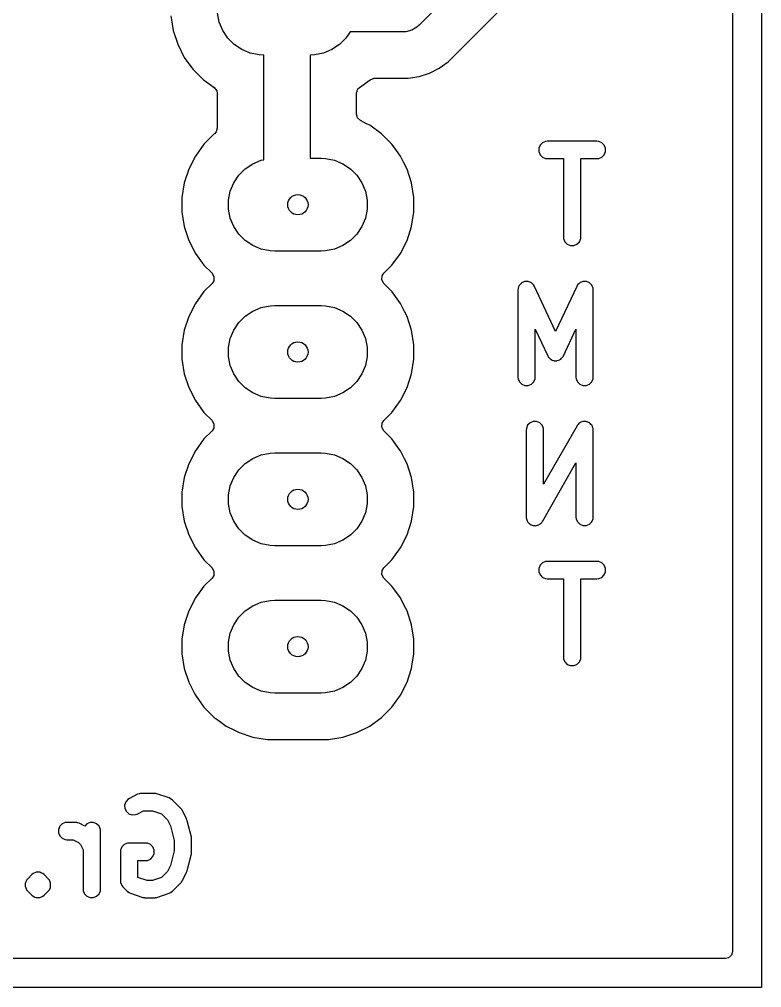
# Model space of a CAD drawing. Extents: x 117 to 150, y -119 to -80.
# Drawn here: x 137.2 to 150, y -119 to -102.3 of the extents above; entities that cross this region are included whole.
import ezdxf

# ---------------------------------------------------------------- set-up
doc = ezdxf.new("R2010")
doc.units = 0
doc.layers.add('BLACK', color=7, linetype='CONTINUOUS')

msp = doc.modelspace()

# ---------------------------------------------------------------- linework, layer by layer
at = {"layer": 'BLACK', "linetype": 'CONTINUOUS'}
for p, q in [((150, -80), (150, -119)), ((149.4995, -80.6245), (149.4995, -118.3755)), ((147.833843, -98.661843), (144.092843, -102.402843)), ((144.592074, -103.03569), (148.46669, -99.161073)), ((139.8095, -102.245962), (139.820171, -102.313334)), ((139.820171, -102.313334), (139.84891, -102.494785)), ((140.644448, -102.352228), (140.613852, -102.198414)), ((139.84891, -102.494785), (139.92676, -102.734383)), ((140.704463, -102.497117), (140.644448, -102.352228)), ((140.791592, -102.627515), (140.704463, -102.497117)), ((143.963074, -102.489552), (143.86221, -102.516578)), ((144.053505, -102.437341), (143.963074, -102.489552)), ((144.092843, -102.402843), (144.053505, -102.437341)), ((140.902485, -102.738408), (140.791592, -102.627515)), ((142.828408, -102.627515), (142.717515, -102.738408)), ((142.900247, -102.52), (142.828408, -102.627515)), ((143.81, -102.52), (142.900247, -102.52)), ((143.86221, -102.516578), (143.81, -102.52)), ((139.92676, -102.734383), (140.041132, -102.958848)), ((141.032883, -102.825537), (140.902485, -102.738408)), ((141.177772, -102.885552), (141.032883, -102.825537)), ((142.587117, -102.825537), (142.442228, -102.885552)), ((142.717515, -102.738408), (142.587117, -102.825537)), ((140.041132, -102.958848), (140.189201, -103.162649)), ((141.331586, -102.916148), (141.177772, -102.885552)), ((141.41, -102.92), (141.331586, -102.916148)), ((141.41, -104.726048), (141.41, -102.92)), ((142.288414, -102.916148), (142.21, -102.92)), ((142.21, -102.92), (142.21, -104.7)), ((142.442228, -102.885552), (142.288414, -102.916148)), ((140.189201, -103.162649), (140.189205, -103.162654)), ((140.189205, -103.162654), (140.367349, -103.340798)), ((144.270832, -103.232547), (144.439199, -103.14676)), ((144.439199, -103.14676), (144.592074, -103.03569)), ((140.367349, -103.340798), (140.558385, -103.479592)), ((143.06161, -103.479595), (143.247993, -103.344181)), ((143.247993, -103.344181), (143.3138, -103.320702)), ((143.3138, -103.320702), (143.320878, -103.3205)), ((143.320878, -103.3205), (143.904486, -103.3205)), ((143.904486, -103.3205), (144.091118, -103.29094)), ((144.091118, -103.29094), (144.270832, -103.232547)), ((140.558385, -103.479592), (140.601051, -103.534921)), ((143.021779, -103.541495), (143.030185, -103.512871)), ((143.030185, -103.512871), (143.034846, -103.507935)), ((143.034846, -103.507935), (143.036305, -103.504189)), ((143.036305, -103.504189), (143.06161, -103.479595)), ((140.601051, -103.534921), (140.6095, -103.57991)), ((140.6095, -103.57991), (140.6095, -104.178132)), ((143.0105, -103.57991), (143.012041, -103.57466)), ((143.0105, -103.938794), (143.0105, -103.57991)), ((143.010955, -103.569298), (143.021779, -103.541495)), ((143.012041, -103.57466), (143.010955, -103.569298)), ((143.027409, -104.001304), (143.0105, -103.938794)), ((143.078205, -104.049279), (143.027409, -104.001304)), ((140.6095, -104.178132), (140.589815, -104.245171)), ((143.184873, -104.10363), (143.078205, -104.049279)), ((143.238845, -104.13113), (143.184873, -104.10363)), ((143.238847, -104.131131), (143.238845, -104.13113)), ((143.238848, -104.131132), (143.238847, -104.131131)), ((143.442649, -104.279201), (143.238848, -104.131132)), ((140.557341, -104.279209), (140.379205, -104.457345)), ((140.557347, -104.279204), (140.557341, -104.279209)), ((140.558394, -104.278444), (140.557347, -104.279204)), ((140.559045, -104.277754), (140.558394, -104.278444)), ((140.561049, -104.276043), (140.559045, -104.277754)), ((140.589815, -104.245171), (140.560864, -104.275827)), ((140.560864, -104.275827), (140.561049, -104.276043)), ((143.442654, -104.279205), (143.442649, -104.279201)), ((143.620794, -104.457345), (143.442654, -104.279205)), ((140.379201, -104.45735), (140.231132, -104.661151)), ((140.379205, -104.457345), (140.379201, -104.45735)), ((143.620798, -104.45735), (143.620794, -104.457345)), ((143.700288, -104.56676), (143.620798, -104.45735)), ((146.177912, -104.472744), (146.155514, -104.526816)), ((146.219296, -104.43136), (146.177912, -104.472744)), ((146.273368, -104.408962), (146.219296, -104.43136)), ((146.302632, -104.40608), (146.273368, -104.408962)), ((147.159774, -104.40608), (146.302632, -104.40608)), ((147.189038, -104.408962), (147.159774, -104.40608)), ((147.24311, -104.43136), (147.189038, -104.408962)), ((147.284494, -104.472744), (147.24311, -104.43136)), ((147.306892, -104.526816), (147.284494, -104.472744)), ((140.231132, -104.661151), (140.11676, -104.885616)), ((143.76887, -104.661155), (143.700288, -104.56676)), ((143.823133, -104.767653), (143.76887, -104.661155)), ((146.155514, -104.526816), (146.155514, -104.585344)), ((146.155514, -104.585344), (146.177912, -104.639416)), ((146.177912, -104.639416), (146.219296, -104.6808)), ((146.219296, -104.6808), (146.273368, -104.703198)), ((147.189038, -104.703198), (147.24311, -104.6808)), ((147.24311, -104.6808), (147.284494, -104.639416)), ((147.284494, -104.639416), (147.306892, -104.585344)), ((147.306892, -104.585344), (147.306892, -104.526816)), ((141.092485, -104.881592), (141.222883, -104.794463)), ((141.222883, -104.794463), (141.367772, -104.734448)), ((141.367772, -104.734448), (141.41, -104.726048)), ((142.21, -104.7), (142.4, -104.7)), ((142.4, -104.7), (142.478414, -104.703852)), ((142.478414, -104.703852), (142.632228, -104.734448)), ((142.632228, -104.734448), (142.777117, -104.794463)), ((142.777117, -104.794463), (142.907515, -104.881592)), ((143.883239, -104.885616), (143.823133, -104.767653)), ((146.273368, -104.703198), (146.302632, -104.70608)), ((146.302632, -104.70608), (146.581203, -104.70608)), ((146.581203, -104.70608), (146.581203, -106.05608)), ((146.881203, -106.05608), (146.881203, -104.70608)), ((146.881203, -104.70608), (147.159774, -104.70608)), ((147.159774, -104.70608), (147.189038, -104.703198)), ((140.11676, -104.885616), (140.03891, -105.125214)), ((140.894463, -105.122883), (140.981592, -104.992485)), ((140.981592, -104.992485), (141.092485, -104.881592)), ((142.907515, -104.881592), (143.018408, -104.992485)), ((143.018408, -104.992485), (143.105537, -105.122883)), ((143.883239, -104.885618), (143.883239, -104.885616)), ((143.883241, -104.885621), (143.883239, -104.885618)), ((143.96109, -105.125215), (143.883241, -104.885621)), ((140.03891, -105.125214), (139.9995, -105.374038)), ((140.834448, -105.267772), (140.894463, -105.122883)), ((143.105537, -105.122883), (143.165552, -105.267772)), ((144.0005, -105.374038), (143.96109, -105.125215)), ((140.803852, -105.421586), (140.834448, -105.267772)), ((143.165552, -105.267772), (143.196148, -105.421586)), ((139.9995, -105.374038), (139.9995, -105.625961)), ((140.803852, -105.578414), (140.803852, -105.421586)), ((143.196148, -105.421586), (143.196148, -105.578414)), ((144.0005, -105.625962), (144.0005, -105.374038)), ((139.9995, -105.625961), (140.03891, -105.874785)), ((140.834448, -105.732228), (140.803852, -105.578414)), ((143.196148, -105.578414), (143.165552, -105.732228)), ((143.96109, -105.874785), (144.0005, -105.625962)), ((140.894463, -105.877117), (140.834448, -105.732228)), ((143.165552, -105.732228), (143.105537, -105.877117)), ((140.03891, -105.874785), (140.11676, -106.114383)), ((140.981592, -106.007515), (140.894463, -105.877117)), ((141.092485, -106.118408), (140.981592, -106.007515)), ((143.018408, -106.007515), (142.907515, -106.118408)), ((143.105537, -105.877117), (143.018408, -106.007515)), ((143.883241, -106.114379), (143.96109, -105.874785)), ((140.11676, -106.114383), (140.231132, -106.338848)), ((141.222883, -106.205537), (141.092485, -106.118408)), ((142.907515, -106.118408), (142.777117, -106.205537)), ((143.76887, -106.338845), (143.883241, -106.114379)), ((146.581203, -106.05608), (146.584085, -106.085344)), ((146.584085, -106.085344), (146.606483, -106.139416)), ((146.606483, -106.139416), (146.647867, -106.1808)), ((146.647867, -106.1808), (146.701939, -106.203198)), ((146.760467, -106.203198), (146.814539, -106.1808)), ((146.814539, -106.1808), (146.855923, -106.139416)), ((146.855923, -106.139416), (146.878321, -106.085344)), ((146.878321, -106.085344), (146.881203, -106.05608)), ((140.231132, -106.338848), (140.379201, -106.542649)), ((141.367772, -106.265552), (141.222883, -106.205537)), ((141.521586, -106.296148), (141.367772, -106.265552)), ((141.6, -106.3), (141.521586, -106.296148)), ((142.4, -106.3), (141.6, -106.3)), ((142.478414, -106.296148), (142.4, -106.3)), ((142.632228, -106.265552), (142.478414, -106.296148)), ((142.777117, -106.205537), (142.632228, -106.265552)), ((143.620793, -106.542656), (143.76887, -106.338845)), ((146.701939, -106.203198), (146.760467, -106.203198)), ((140.379201, -106.542649), (140.379205, -106.542654)), ((140.379205, -106.542654), (140.51887, -106.682319)), ((140.51887, -106.682319), (140.552355, -106.743642)), ((143.452629, -106.726666), (143.48113, -106.682319)), ((143.48113, -106.682319), (143.526999, -106.63645)), ((143.526999, -106.63645), (143.620793, -106.542656)), ((140.547371, -106.813334), (140.51887, -106.857681)), ((140.552355, -106.743642), (140.547371, -106.813334)), ((143.447645, -106.796358), (143.452629, -106.726666)), ((143.48113, -106.857681), (143.447645, -106.796358)), ((145.856756, -106.850055), (145.839166, -106.869262)), ((145.859789, -106.848639), (145.856756, -106.850055)), ((145.862153, -106.846276), (145.859789, -106.848639)), ((145.886198, -106.836315), (145.862153, -106.846276)), ((145.909794, -106.825305), (145.886198, -106.836315)), ((145.913134, -106.825158), (145.909794, -106.825305)), ((145.916225, -106.823878), (145.913134, -106.825158)), ((145.94226, -106.823878), (145.916225, -106.823878)), ((145.968264, -106.822735), (145.94226, -106.823878)), ((145.971407, -106.823878), (145.968264, -106.822735)), ((145.974753, -106.823878), (145.971407, -106.823878)), ((145.998801, -106.833839), (145.974753, -106.823878)), ((146.023267, -106.842736), (145.998801, -106.833839)), ((146.025734, -106.844995), (146.023267, -106.842736)), ((146.028825, -106.846276), (146.025734, -106.844995)), ((146.047222, -106.864673), (146.028825, -106.846276)), ((146.862153, -106.846276), (146.843744, -106.864684)), ((146.865244, -106.844995), (146.862153, -106.846276)), ((146.867712, -106.842736), (146.865244, -106.844995)), ((146.892172, -106.833841), (146.867712, -106.842736)), ((146.916225, -106.823878), (146.892172, -106.833841)), ((146.919571, -106.823878), (146.916225, -106.823878)), ((146.922714, -106.822735), (146.919571, -106.823878)), ((146.948729, -106.823878), (146.922714, -106.822735)), ((146.974753, -106.823878), (146.948729, -106.823878)), ((146.97784, -106.825157), (146.974753, -106.823878)), ((146.981185, -106.825304), (146.97784, -106.825157)), ((147.004794, -106.836322), (146.981185, -106.825304)), ((147.028825, -106.846276), (147.004794, -106.836322)), ((147.031188, -106.848639), (147.028825, -106.846276)), ((147.034222, -106.850055), (147.031188, -106.848639)), ((147.051811, -106.869262), (147.034222, -106.850055)), ((140.379201, -106.99735), (140.231132, -107.201151)), ((140.379205, -106.997345), (140.379201, -106.99735)), ((140.51887, -106.857681), (140.379205, -106.997345)), ((143.620794, -106.997345), (143.48113, -106.857681)), ((143.620798, -106.99735), (143.620794, -106.997345)), ((143.626296, -107.004918), (143.620798, -106.99735)), ((143.76887, -107.201155), (143.626296, -107.004918)), ((145.797383, -106.951759), (145.795489, -106.970996)), ((145.795489, -106.970996), (145.795489, -108.470996)), ((145.797919, -106.94632), (145.797228, -106.948221)), ((145.797228, -106.948221), (145.797383, -106.951759)), ((145.798371, -106.941732), (145.797919, -106.94632)), ((145.808332, -106.917683), (145.798371, -106.941732)), ((145.817229, -106.893218), (145.808332, -106.917683)), ((145.819488, -106.89075), (145.817229, -106.893218)), ((145.820769, -106.88766), (145.819488, -106.89075)), ((145.839166, -106.869262), (145.820769, -106.88766)), ((146.06643, -106.882263), (146.047222, -106.864673)), ((146.06878, -106.886231), (146.06643, -106.882263)), ((146.070209, -106.88766), (146.06878, -106.886231)), ((146.071562, -106.890928), (146.070209, -106.88766)), ((146.081416, -106.907563), (146.071562, -106.890928)), ((146.445489, -107.687719), (146.081416, -106.907563)), ((146.809562, -106.907563), (146.445489, -107.687719)), ((146.819413, -106.890932), (146.809562, -106.907563)), ((146.820769, -106.88766), (146.819413, -106.890932)), ((146.822199, -106.886229), (146.820769, -106.88766)), ((146.824549, -106.882263), (146.822199, -106.886229)), ((146.843744, -106.864684), (146.824549, -106.882263)), ((147.070209, -106.88766), (147.051811, -106.869262)), ((147.071489, -106.89075), (147.070209, -106.88766)), ((147.073749, -106.893218), (147.071489, -106.89075)), ((147.082646, -106.917686), (147.073749, -106.893218)), ((147.092607, -106.941732), (147.082646, -106.917686)), ((147.093058, -106.946319), (147.092607, -106.941732)), ((147.09375, -106.94822), (147.093058, -106.946319)), ((147.093594, -106.951758), (147.09375, -106.94822)), ((147.095489, -106.970996), (147.093594, -106.951758)), ((147.095489, -108.470996), (147.095489, -106.970996)), ((140.231132, -107.201151), (140.11676, -107.425616)), ((141.092485, -107.421592), (141.222883, -107.334463)), ((141.222883, -107.334463), (141.367772, -107.274448)), ((141.367772, -107.274448), (141.521586, -107.243852)), ((141.521586, -107.243852), (141.6, -107.24)), ((141.6, -107.24), (142.4, -107.24)), ((142.4, -107.24), (142.478414, -107.243852)), ((142.478414, -107.243852), (142.632228, -107.274448)), ((142.632228, -107.274448), (142.777117, -107.334463)), ((142.777117, -107.334463), (142.907515, -107.421592)), ((143.839069, -107.338928), (143.76887, -107.201155)), ((143.883239, -107.425616), (143.839069, -107.338928)), ((140.11676, -107.425616), (140.03891, -107.665214)), ((140.981592, -107.532485), (141.092485, -107.421592)), ((142.907515, -107.421592), (143.018408, -107.532485)), ((143.883239, -107.425618), (143.883239, -107.425616)), ((143.883241, -107.425621), (143.883239, -107.425618)), ((143.96109, -107.665215), (143.883241, -107.425621)), ((140.03891, -107.665214), (139.9995, -107.914038)), ((140.834448, -107.807772), (140.894463, -107.662883)), ((140.894463, -107.662883), (140.981592, -107.532485)), ((143.018408, -107.532485), (143.105537, -107.662883)), ((143.105537, -107.662883), (143.165552, -107.807772)), ((144.0005, -107.914038), (143.96109, -107.665215)), ((146.095489, -108.470996), (146.095489, -107.647129)), ((146.095489, -107.647129), (146.309562, -108.105858)), ((146.581416, -108.105858), (146.795489, -107.64713)), ((146.795489, -107.64713), (146.795489, -108.470996)), ((140.803852, -107.961586), (140.834448, -107.807772)), ((143.165552, -107.807772), (143.196148, -107.961586)), ((139.9995, -107.914038), (139.9995, -108.165961)), ((140.803852, -108.118414), (140.803852, -107.961586)), ((143.196148, -107.961586), (143.196148, -108.118414)), ((144.0005, -108.165962), (144.0005, -107.914038)), ((139.9995, -108.165961), (140.03891, -108.414785)), ((140.834448, -108.272228), (140.803852, -108.118414)), ((143.196148, -108.118414), (143.165552, -108.272228)), ((143.96109, -108.414785), (144.0005, -108.165962)), ((146.309562, -108.105858), (146.315908, -108.116571)), ((146.315908, -108.116571), (146.317229, -108.120203)), ((146.317229, -108.120203), (146.31958, -108.122771)), ((146.31958, -108.122771), (146.324549, -108.131158)), ((146.324549, -108.131158), (146.341354, -108.146548)), ((146.341354, -108.146548), (146.356756, -108.163366)), ((146.356756, -108.163366), (146.362799, -108.166186)), ((146.362799, -108.166186), (146.367712, -108.170685)), ((146.367712, -108.170685), (146.389132, -108.178474)), ((146.389132, -108.178474), (146.409794, -108.188116)), ((146.409794, -108.188116), (146.416451, -108.188408)), ((146.416451, -108.188408), (146.422714, -108.190686)), ((146.468264, -108.190686), (146.474523, -108.188409)), ((146.474523, -108.188409), (146.481185, -108.188117)), ((146.481185, -108.188117), (146.501852, -108.178472)), ((146.501852, -108.178472), (146.523267, -108.170685)), ((146.523267, -108.170685), (146.52818, -108.166185)), ((146.52818, -108.166185), (146.534222, -108.163366)), ((146.534222, -108.163366), (146.549617, -108.146553)), ((146.549617, -108.146553), (146.56643, -108.131158)), ((146.56643, -108.131158), (146.571398, -108.122769)), ((146.571398, -108.122769), (146.573749, -108.120203)), ((146.573749, -108.120203), (146.575068, -108.116573)), ((146.575068, -108.116573), (146.581416, -108.105858)), ((140.894463, -108.417117), (140.834448, -108.272228)), ((143.165552, -108.272228), (143.105537, -108.417117)), ((146.422714, -108.190686), (146.445493, -108.189685)), ((146.445493, -108.189685), (146.468264, -108.190686)), ((140.03891, -108.414785), (140.11676, -108.654383)), ((140.981592, -108.547515), (140.894463, -108.417117)), ((143.105537, -108.417117), (143.018408, -108.547515)), ((143.883241, -108.654379), (143.96109, -108.414785)), ((145.795489, -108.470996), (145.798371, -108.50026)), ((145.798371, -108.50026), (145.820769, -108.554332)), ((146.070209, -108.554332), (146.092607, -108.50026)), ((146.092607, -108.50026), (146.095489, -108.470996)), ((146.795489, -108.470996), (146.798371, -108.50026)), ((146.798371, -108.50026), (146.820769, -108.554332)), ((147.070209, -108.554332), (147.092607, -108.50026)), ((147.092607, -108.50026), (147.095489, -108.470996)), ((140.11676, -108.654383), (140.231132, -108.878848)), ((141.092485, -108.658408), (140.981592, -108.547515)), ((141.222883, -108.745537), (141.092485, -108.658408)), ((142.907515, -108.658408), (142.777117, -108.745537)), ((143.018408, -108.547515), (142.907515, -108.658408)), ((143.76887, -108.878845), (143.883241, -108.654379)), ((145.820769, -108.554332), (145.862153, -108.595716)), ((145.862153, -108.595716), (145.916225, -108.618114)), ((145.916225, -108.618114), (145.974753, -108.618114)), ((145.974753, -108.618114), (146.028825, -108.595716)), ((146.028825, -108.595716), (146.070209, -108.554332)), ((146.820769, -108.554332), (146.862153, -108.595716)), ((146.862153, -108.595716), (146.916225, -108.618114)), ((146.916225, -108.618114), (146.974753, -108.618114)), ((146.974753, -108.618114), (147.028825, -108.595716)), ((147.028825, -108.595716), (147.070209, -108.554332)), ((141.367772, -108.805552), (141.222883, -108.745537)), ((141.521586, -108.836148), (141.367772, -108.805552)), ((141.6, -108.84), (141.521586, -108.836148)), ((142.4, -108.84), (141.6, -108.84)), ((142.478414, -108.836148), (142.4, -108.84)), ((142.632228, -108.805552), (142.478414, -108.836148)), ((142.777117, -108.745537), (142.632228, -108.805552)), ((140.231132, -108.878848), (140.379201, -109.082649)), ((143.620793, -109.082656), (143.76887, -108.878845)), ((140.379201, -109.082649), (140.379205, -109.082654)), ((140.379205, -109.082654), (140.51887, -109.222319)), ((143.48113, -109.222319), (143.53563, -109.167819)), ((143.53563, -109.167819), (143.620793, -109.082656)), ((140.51887, -109.222319), (140.552355, -109.283642)), ((140.547371, -109.353334), (140.51887, -109.397681)), ((140.552355, -109.283642), (140.547371, -109.353334)), ((143.447645, -109.336358), (143.452629, -109.266666)), ((143.48113, -109.397681), (143.447645, -109.336358)), ((143.452629, -109.266666), (143.48113, -109.222319)), ((145.941228, -109.356648), (145.938346, -109.385912)), ((145.963626, -109.302576), (145.941228, -109.356648)), ((146.00501, -109.261192), (145.963626, -109.302576)), ((146.059082, -109.238794), (146.00501, -109.261192)), ((146.11761, -109.238794), (146.059082, -109.238794)), ((146.171682, -109.261192), (146.11761, -109.238794)), ((146.213066, -109.302576), (146.171682, -109.261192)), ((146.235464, -109.356648), (146.213066, -109.302576)), ((146.238346, -109.385912), (146.235464, -109.356648)), ((146.815253, -109.311491), (146.238346, -110.321078)), ((146.81963, -109.305323), (146.815253, -109.311491)), ((146.820769, -109.302576), (146.81963, -109.305323)), ((146.823568, -109.299776), (146.820769, -109.302576)), ((146.832274, -109.287513), (146.823568, -109.299776)), ((146.848047, -109.275297), (146.832274, -109.287513)), ((146.862153, -109.261192), (146.848047, -109.275297)), ((146.870986, -109.257533), (146.862153, -109.261192)), ((146.878548, -109.251677), (146.870986, -109.257533)), ((146.897796, -109.246427), (146.878548, -109.251677)), ((146.916225, -109.238794), (146.897796, -109.246427)), ((146.925787, -109.238794), (146.916225, -109.238794)), ((146.935012, -109.236278), (146.925787, -109.238794)), ((146.954803, -109.238794), (146.935012, -109.236278)), ((146.974753, -109.238794), (146.954803, -109.238794)), ((146.983586, -109.242453), (146.974753, -109.238794)), ((146.993072, -109.243659), (146.983586, -109.242453)), ((147.010394, -109.253557), (146.993072, -109.243659)), ((147.028825, -109.261192), (147.010394, -109.253557)), ((147.035585, -109.267952), (147.028825, -109.261192)), ((147.043888, -109.272697), (147.035585, -109.267952)), ((147.056101, -109.288468), (147.043888, -109.272697)), ((147.070209, -109.302576), (147.056101, -109.288468)), ((147.073868, -109.311411), (147.070209, -109.302576)), ((147.079723, -109.318971), (147.073868, -109.311411)), ((147.084971, -109.338215), (147.079723, -109.318971)), ((147.092607, -109.356648), (147.084971, -109.338215)), ((147.09408, -109.371612), (147.092607, -109.356648)), ((140.51887, -109.397681), (140.379205, -109.537345)), ((143.620794, -109.537345), (143.48113, -109.397681)), ((145.938346, -109.385912), (145.938346, -110.885912)), ((146.238346, -110.321078), (146.238346, -109.385912)), ((147.095123, -109.375434), (147.09408, -109.371612)), ((147.094747, -109.378385), (147.095123, -109.375434)), ((147.095489, -109.385912), (147.094747, -109.378385)), ((147.095489, -110.885912), (147.095489, -109.385912)), ((140.379201, -109.53735), (140.231132, -109.741151)), ((140.379205, -109.537345), (140.379201, -109.53735)), ((143.620798, -109.53735), (143.620794, -109.537345)), ((143.749952, -109.715117), (143.620798, -109.53735)), ((140.231132, -109.741151), (140.11676, -109.965616)), ((141.222883, -109.874463), (141.367772, -109.814448)), ((141.367772, -109.814448), (141.521586, -109.783852)), ((141.521586, -109.783852), (141.6, -109.78)), ((141.6, -109.78), (142.4, -109.78)), ((142.4, -109.78), (142.478414, -109.783852)), ((142.478414, -109.783852), (142.632228, -109.814448)), ((142.632228, -109.814448), (142.777117, -109.874463)), ((143.76887, -109.741155), (143.749952, -109.715117)), ((143.841747, -109.884184), (143.76887, -109.741155)), ((140.11676, -109.965616), (140.03891, -110.205214)), ((140.981592, -110.072485), (141.092485, -109.961592)), ((141.092485, -109.961592), (141.222883, -109.874463)), ((142.777117, -109.874463), (142.907515, -109.961592)), ((142.907515, -109.961592), (143.018408, -110.072485)), ((143.883239, -109.965616), (143.841747, -109.884184)), ((143.883239, -109.965618), (143.883239, -109.965616)), ((143.883241, -109.965621), (143.883239, -109.965618)), ((143.96109, -110.205215), (143.883241, -109.965621)), ((146.218582, -110.960333), (146.795489, -109.950747)), ((146.795489, -109.950747), (146.795489, -110.885912)), ((140.894463, -110.202883), (140.981592, -110.072485)), ((143.018408, -110.072485), (143.105537, -110.202883)), ((140.03891, -110.205214), (139.9995, -110.454038)), ((140.803852, -110.501586), (140.834448, -110.347772)), ((140.834448, -110.347772), (140.894463, -110.202883)), ((143.105537, -110.202883), (143.165552, -110.347772)), ((143.165552, -110.347772), (143.196148, -110.501586)), ((144.0005, -110.454038), (143.96109, -110.205215)), ((139.9995, -110.454038), (139.9995, -110.705961)), ((140.803852, -110.658414), (140.803852, -110.501586)), ((143.196148, -110.501586), (143.196148, -110.658414)), ((144.0005, -110.705962), (144.0005, -110.454038)), ((140.834448, -110.812228), (140.803852, -110.658414)), ((143.196148, -110.658414), (143.165552, -110.812228)), ((139.9995, -110.705961), (140.03891, -110.954785)), ((140.894463, -110.957117), (140.834448, -110.812228)), ((143.165552, -110.812228), (143.105537, -110.957117)), ((143.96109, -110.954785), (144.0005, -110.705962)), ((140.03891, -110.954785), (140.11676, -111.194383)), ((140.981592, -111.087515), (140.894463, -110.957117)), ((143.105537, -110.957117), (143.018408, -111.087515)), ((143.883241, -111.194379), (143.96109, -110.954785)), ((145.938346, -110.885912), (145.939087, -110.893437)), ((145.939087, -110.893437), (145.938712, -110.896389)), ((145.938712, -110.896389), (145.939754, -110.900209)), ((145.939754, -110.900209), (145.941228, -110.915176)), ((145.941228, -110.915176), (145.948863, -110.933608)), ((145.948863, -110.933608), (145.954112, -110.952853)), ((145.954112, -110.952853), (145.959966, -110.960412)), ((145.959966, -110.960412), (145.963626, -110.969248)), ((145.963626, -110.969248), (145.977733, -110.983355)), ((145.977733, -110.983355), (145.989947, -110.999127)), ((145.989947, -110.999127), (145.998249, -111.003871)), ((145.998249, -111.003871), (146.00501, -111.010632)), ((146.00501, -111.010632), (146.02344, -111.018266)), ((146.02344, -111.018266), (146.040763, -111.028165)), ((146.11761, -111.03303), (146.136042, -111.025394)), ((146.136042, -111.025394), (146.155287, -111.020146)), ((146.155287, -111.020146), (146.162846, -111.014291)), ((146.162846, -111.014291), (146.171682, -111.010632)), ((146.171682, -111.010632), (146.185789, -110.996524)), ((146.185789, -110.996524), (146.201561, -110.984311)), ((146.201561, -110.984311), (146.210266, -110.972047)), ((146.210266, -110.972047), (146.213066, -110.969248)), ((146.213066, -110.969248), (146.214204, -110.9665)), ((146.214204, -110.9665), (146.218582, -110.960333)), ((146.795489, -110.885912), (146.798371, -110.915176)), ((146.798371, -110.915176), (146.820769, -110.969248)), ((146.820769, -110.969248), (146.862153, -111.010632)), ((146.862153, -111.010632), (146.916225, -111.03303)), ((146.974753, -111.03303), (147.028825, -111.010632)), ((147.028825, -111.010632), (147.070209, -110.969248)), ((147.070209, -110.969248), (147.092607, -110.915176)), ((147.092607, -110.915176), (147.095489, -110.885912)), ((141.092485, -111.198408), (140.981592, -111.087515)), ((143.018408, -111.087515), (142.907515, -111.198408)), ((146.040763, -111.028165), (146.050248, -111.02937)), ((146.050248, -111.02937), (146.059082, -111.03303)), ((146.059082, -111.03303), (146.079032, -111.03303)), ((146.079032, -111.03303), (146.098823, -111.035546)), ((146.098823, -111.035546), (146.108048, -111.03303)), ((146.108048, -111.03303), (146.11761, -111.03303)), ((146.916225, -111.03303), (146.974753, -111.03303)), ((140.11676, -111.194383), (140.231132, -111.418848)), ((141.222883, -111.285537), (141.092485, -111.198408)), ((141.367772, -111.345552), (141.222883, -111.285537)), ((141.521586, -111.376148), (141.367772, -111.345552)), ((142.632228, -111.345552), (142.478414, -111.376148)), ((142.777117, -111.285537), (142.632228, -111.345552)), ((142.907515, -111.198408), (142.777117, -111.285537)), ((143.76887, -111.418845), (143.883241, -111.194379)), ((140.231132, -111.418848), (140.379201, -111.622649)), ((141.6, -111.38), (141.521586, -111.376148)), ((142.4, -111.38), (141.6, -111.38)), ((142.478414, -111.376148), (142.4, -111.38)), ((143.620793, -111.622656), (143.76887, -111.418845)), ((140.379201, -111.622649), (140.379205, -111.622654)), ((140.379205, -111.622654), (140.51887, -111.762319)), ((143.48113, -111.762319), (143.550904, -111.692545)), ((143.550904, -111.692545), (143.620793, -111.622656)), ((146.219296, -111.676108), (146.177912, -111.717492)), ((146.273368, -111.65371), (146.219296, -111.676108)), ((146.302632, -111.650828), (146.273368, -111.65371)), ((147.159774, -111.650828), (146.302632, -111.650828)), ((147.189038, -111.65371), (147.159774, -111.650828)), ((147.24311, -111.676108), (147.189038, -111.65371)), ((147.284494, -111.717492), (147.24311, -111.676108)), ((140.51887, -111.762319), (140.552355, -111.823642)), ((140.552355, -111.823642), (140.547371, -111.893334)), ((143.447645, -111.876358), (143.452629, -111.806666)), ((143.452629, -111.806666), (143.48113, -111.762319)), ((146.177912, -111.717492), (146.155514, -111.771564)), ((146.155514, -111.771564), (146.155514, -111.830092)), ((146.155514, -111.830092), (146.177912, -111.884164)), ((147.306892, -111.771564), (147.284494, -111.717492)), ((147.284494, -111.884164), (147.306892, -111.830092)), ((147.306892, -111.830092), (147.306892, -111.771564)), ((140.51887, -111.937681), (140.379205, -112.077345)), ((140.547371, -111.893334), (140.51887, -111.937681)), ((143.48113, -111.937681), (143.447645, -111.876358)), ((143.620794, -112.077345), (143.48113, -111.937681)), ((146.177912, -111.884164), (146.219296, -111.925548)), ((146.219296, -111.925548), (146.273368, -111.947946)), ((146.273368, -111.947946), (146.302632, -111.950828)), ((146.302632, -111.950828), (146.581203, -111.950828)), ((146.581203, -111.950828), (146.581203, -113.300828)), ((146.881203, -113.300828), (146.881203, -111.950828)), ((146.881203, -111.950828), (147.159774, -111.950828)), ((147.159774, -111.950828), (147.189038, -111.947946)), ((147.189038, -111.947946), (147.24311, -111.925548)), ((147.24311, -111.925548), (147.284494, -111.884164)), ((140.379201, -112.07735), (140.231132, -112.281151)), ((140.379205, -112.077345), (140.379201, -112.07735)), ((143.620798, -112.07735), (143.620794, -112.077345)), ((143.655647, -112.125316), (143.620798, -112.07735)), ((143.76887, -112.281155), (143.655647, -112.125316)), ((140.231132, -112.281151), (140.11676, -112.505616)), ((141.222883, -112.414463), (141.367772, -112.354448)), ((141.367772, -112.354448), (141.521586, -112.323852)), ((141.521586, -112.323852), (141.6, -112.32)), ((141.6, -112.32), (142.4, -112.32)), ((142.4, -112.32), (142.478414, -112.323852)), ((142.478414, -112.323852), (142.632228, -112.354448)), ((142.632228, -112.354448), (142.777117, -112.414463)), ((143.841747, -112.424184), (143.76887, -112.281155)), ((140.11676, -112.505616), (140.03891, -112.745214)), ((140.981592, -112.612485), (141.092485, -112.501592)), ((141.092485, -112.501592), (141.222883, -112.414463)), ((142.777117, -112.414463), (142.907515, -112.501592)), ((142.907515, -112.501592), (143.018408, -112.612485)), ((143.883239, -112.505616), (143.841747, -112.424184)), ((143.883239, -112.505618), (143.883239, -112.505616)), ((143.883241, -112.505621), (143.883239, -112.505618)), ((143.96109, -112.745215), (143.883241, -112.505621)), ((140.894463, -112.742883), (140.981592, -112.612485)), ((143.018408, -112.612485), (143.105537, -112.742883)), ((140.03891, -112.745214), (139.9995, -112.994038)), ((140.834448, -112.887772), (140.894463, -112.742883)), ((143.105537, -112.742883), (143.165552, -112.887772)), ((144.0005, -112.994038), (143.96109, -112.745215)), ((139.9995, -112.994038), (139.9995, -113.245961)), ((140.803852, -113.041586), (140.834448, -112.887772)), ((143.165552, -112.887772), (143.196148, -113.041586)), ((144.0005, -113.245962), (144.0005, -112.994038)), ((140.803852, -113.198414), (140.803852, -113.041586)), ((143.196148, -113.041586), (143.196148, -113.198414)), ((139.9995, -113.245961), (140.03891, -113.494785)), ((140.834448, -113.352228), (140.803852, -113.198414)), ((140.894463, -113.497117), (140.834448, -113.352228)), ((143.165552, -113.352228), (143.105537, -113.497117)), ((143.196148, -113.198414), (143.165552, -113.352228)), ((143.96726, -113.455828), (144.0005, -113.245962)), ((146.581203, -113.300828), (146.584085, -113.330092)), ((146.584085, -113.330092), (146.606483, -113.384164)), ((146.855923, -113.384164), (146.878321, -113.330092)), ((146.878321, -113.330092), (146.881203, -113.300828)), ((140.03891, -113.494785), (140.11676, -113.734383)), ((140.981592, -113.627515), (140.894463, -113.497117)), ((143.105537, -113.497117), (143.018408, -113.627515)), ((143.883241, -113.734379), (143.96109, -113.494785)), ((143.96109, -113.494785), (143.96726, -113.455828)), ((146.606483, -113.384164), (146.647867, -113.425548)), ((146.647867, -113.425548), (146.701939, -113.447946)), ((146.701939, -113.447946), (146.760467, -113.447946)), ((146.760467, -113.447946), (146.814539, -113.425548)), ((146.814539, -113.425548), (146.855923, -113.384164)), ((141.092485, -113.738408), (140.981592, -113.627515)), ((143.018408, -113.627515), (142.907515, -113.738408)), ((140.11676, -113.734383), (140.179659, -113.857827)), ((140.179659, -113.857827), (140.209998, -113.917372)), ((141.222883, -113.825537), (141.092485, -113.738408)), ((141.367772, -113.885552), (141.222883, -113.825537)), ((142.777117, -113.825537), (142.632228, -113.885552)), ((142.907515, -113.738408), (142.777117, -113.825537)), ((143.76887, -113.958845), (143.883241, -113.734379)), ((140.209998, -113.917372), (140.231132, -113.958848)), ((140.231132, -113.958848), (140.379201, -114.162649)), ((141.521586, -113.916148), (141.367772, -113.885552)), ((141.6, -113.92), (141.521586, -113.916148)), ((142.4, -113.92), (141.6, -113.92)), ((142.478414, -113.916148), (142.4, -113.92)), ((142.632228, -113.885552), (142.478414, -113.916148)), ((143.620793, -114.162656), (143.76887, -113.958845)), ((140.379201, -114.162649), (140.379205, -114.162654)), ((140.379205, -114.162654), (140.557345, -114.340794)), ((143.442656, -114.340793), (143.620793, -114.162656)), ((140.557345, -114.340794), (140.55735, -114.340798)), ((140.55735, -114.340798), (140.622305, -114.38799)), ((143.238845, -114.48887), (143.442656, -114.340793)), ((140.622305, -114.38799), (140.761155, -114.48887)), ((140.761155, -114.48887), (140.904184, -114.561747)), ((143.014379, -114.603241), (143.238845, -114.48887)), ((140.904184, -114.561747), (140.985616, -114.603239)), ((140.985616, -114.603239), (140.985618, -114.603239)), ((140.985618, -114.603239), (140.985621, -114.603241)), ((140.985621, -114.603241), (141.225215, -114.68109)), ((141.225215, -114.68109), (141.474038, -114.7205)), ((142.525962, -114.7205), (142.774785, -114.68109)), ((142.774785, -114.68109), (143.014379, -114.603241)), ((141.474038, -114.7205), (141.474039, -114.7205)), ((141.474039, -114.7205), (142.525961, -114.7205)), ((142.525961, -114.7205), (142.525962, -114.7205)), ((139.23555, -115.666664), (139.092692, -115.738093)), ((139.263013, -115.656154), (139.23555, -115.666664)), ((139.26839, -115.655771), (139.263013, -115.656154)), ((139.273368, -115.65371), (139.26839, -115.655771)), ((139.302632, -115.650828), (139.273368, -115.65371)), ((139.516917, -115.650828), (139.302632, -115.650828)), ((139.531728, -115.652286), (139.516917, -115.650828)), ((139.535678, -115.652006), (139.531728, -115.652286)), ((139.540872, -115.653187), (139.535678, -115.652006)), ((139.546181, -115.65371), (139.540872, -115.653187)), ((139.549843, -115.655227), (139.546181, -115.65371)), ((139.564351, -115.658526), (139.549843, -115.655227)), ((139.778637, -115.729954), (139.564351, -115.658526)), ((139.02946, -115.797973), (139.010952, -115.853495)), ((139.010952, -115.853495), (139.0151, -115.911876)), ((139.067806, -115.753758), (139.02946, -115.797973)), ((139.092692, -115.738093), (139.067806, -115.753758)), ((139.805488, -115.741943), (139.778637, -115.729954)), ((139.809558, -115.745473), (139.805488, -115.741943)), ((139.814538, -115.747536), (139.809558, -115.745473)), ((139.837269, -115.766191), (139.814538, -115.747536)), ((139.980126, -115.909048), (139.837269, -115.766191)), ((139.0151, -115.911876), (139.041275, -115.964225)), ((139.041275, -115.964225), (139.08549, -116.002571)), ((139.08549, -116.002571), (139.141012, -116.021079)), ((139.141012, -116.021079), (139.199393, -116.016931)), ((139.199393, -116.016931), (139.226856, -116.006421)), ((139.226856, -116.006421), (139.338042, -115.950828)), ((139.338042, -115.950828), (139.492577, -115.950828)), ((139.492577, -115.950828), (139.650175, -116.003361)), ((139.650175, -116.003361), (139.750782, -116.103968)), ((139.989566, -115.92055), (139.980126, -115.909048)), ((139.992559, -115.923146), (139.989566, -115.92055)), ((139.995397, -115.927655), (139.992559, -115.923146)), ((139.998781, -115.931778), (139.995397, -115.927655)), ((140.000297, -115.93544), (139.998781, -115.931778)), ((140.008224, -115.948032), (140.000297, -115.93544)), ((140.079653, -116.090888), (140.008224, -115.948032)), ((137.933581, -116.176108), (137.892197, -116.217492)), ((137.987653, -116.15371), (137.933581, -116.176108)), ((138.016917, -116.150828), (137.987653, -116.15371)), ((138.159774, -116.150828), (138.016917, -116.150828)), ((138.189038, -116.15371), (138.159774, -116.150828)), ((138.194015, -116.155771), (138.189038, -116.15371)), ((138.199393, -116.156154), (138.194015, -116.155771)), ((138.226856, -116.166664), (138.199393, -116.156154)), ((138.32335, -116.214911), (138.226856, -116.166664)), ((138.362153, -116.176108), (138.32335, -116.214911)), ((138.416225, -116.15371), (138.362153, -116.176108)), ((138.474753, -116.15371), (138.416225, -116.15371)), ((138.528825, -116.176108), (138.474753, -116.15371)), ((138.570209, -116.217492), (138.528825, -116.176108)), ((139.750782, -116.103968), (139.803961, -116.210327)), ((140.080472, -116.09303), (140.079653, -116.090888)), ((140.081117, -116.0939), (140.080472, -116.09303)), ((140.085501, -116.106171), (140.081117, -116.0939)), ((140.090162, -116.118352), (140.085501, -116.106171)), ((140.090238, -116.119432), (140.090162, -116.118352)), ((140.09101, -116.121591), (140.090238, -116.119432)), ((140.162438, -116.407305), (140.09101, -116.121591)), ((137.892197, -116.217492), (137.869799, -116.271564)), ((137.869799, -116.271564), (137.869799, -116.330092)), ((137.869799, -116.330092), (137.892197, -116.384164)), ((138.592607, -116.271564), (138.570209, -116.217492)), ((138.595489, -116.300828), (138.592607, -116.271564)), ((138.595489, -117.300828), (138.595489, -116.300828)), ((139.803961, -116.210327), (139.866917, -116.462148)), ((137.892197, -116.384164), (137.933581, -116.425548)), ((137.933581, -116.425548), (137.987653, -116.447946)), ((137.987653, -116.447946), (138.016917, -116.450828)), ((138.016917, -116.450828), (138.124364, -116.450828)), ((138.124364, -116.450828), (138.213778, -116.495535)), ((138.213778, -116.495535), (138.250782, -116.532539)), ((138.250782, -116.532539), (138.295489, -116.621952)), ((139.00501, -116.533251), (138.963626, -116.574635)), ((139.059082, -116.510853), (139.00501, -116.533251)), ((139.088346, -116.507971), (139.059082, -116.510853)), ((139.37406, -116.507971), (139.088346, -116.507971)), ((139.403324, -116.510853), (139.37406, -116.507971)), ((139.457396, -116.533251), (139.403324, -116.510853)), ((139.49878, -116.574635), (139.457396, -116.533251)), ((139.866917, -116.462148), (139.866917, -116.639507)), ((140.163187, -116.412376), (140.162438, -116.407305)), ((140.164035, -116.414421), (140.163187, -116.412376)), ((140.16512, -116.425443), (140.164035, -116.414421)), ((140.16674, -116.436394), (140.16512, -116.425443)), ((140.166414, -116.438581), (140.16674, -116.436394)), ((140.166917, -116.443685), (140.166414, -116.438581)), ((140.166917, -116.657971), (140.166917, -116.443685)), ((138.295489, -116.621952), (138.295489, -117.300828)), ((138.941228, -116.628707), (138.938346, -116.657971)), ((138.938346, -116.657971), (138.938346, -117.157971)), ((138.963626, -116.574635), (138.941228, -116.628707)), ((139.521178, -116.628707), (139.49878, -116.574635)), ((139.49878, -116.741307), (139.521178, -116.687235)), ((139.521178, -116.687235), (139.521178, -116.628707)), ((139.866917, -116.639507), (139.803961, -116.891328)), ((140.09101, -116.980065), (140.162438, -116.694351)), ((140.162438, -116.694351), (140.163187, -116.689279)), ((140.163187, -116.689279), (140.164035, -116.687235)), ((140.164035, -116.687235), (140.16512, -116.676212)), ((140.16512, -116.676212), (140.16674, -116.665262)), ((140.166414, -116.663074), (140.166917, -116.657971)), ((140.16674, -116.665262), (140.166414, -116.663074)), ((139.238346, -117.095839), (139.238346, -116.807971)), ((139.238346, -116.807971), (139.37406, -116.807971)), ((139.37406, -116.807971), (139.403324, -116.805089)), ((139.403324, -116.805089), (139.457396, -116.782691)), ((139.457396, -116.782691), (139.49878, -116.741307)), ((137.433583, -117.03325), (137.410852, -117.051905)), ((137.465257, -117.02013), (137.433583, -117.03325)), ((137.487654, -117.010853), (137.465257, -117.02013)), ((137.546182, -117.010853), (137.487654, -117.010853)), ((137.568579, -117.02013), (137.546182, -117.010853)), ((137.600253, -117.03325), (137.568579, -117.02013)), ((137.600254, -117.033251), (137.600253, -117.03325)), ((137.622985, -117.051906), (137.600254, -117.033251)), ((139.750782, -116.997688), (139.650176, -117.098294)), ((139.803961, -116.891328), (139.750782, -116.997688)), ((140.008224, -117.153624), (140.079653, -117.010768)), ((140.079653, -117.010768), (140.080472, -117.008625)), ((140.080472, -117.008625), (140.081117, -117.007756)), ((140.081117, -117.007756), (140.085501, -116.995484)), ((140.085501, -116.995484), (140.090162, -116.983304)), ((140.090162, -116.983304), (140.090238, -116.982223)), ((140.090238, -116.982223), (140.09101, -116.980065)), ((137.300598, -117.194762), (137.298371, -117.200138)), ((137.298371, -117.200138), (137.298371, -117.258664)), ((137.320768, -117.146065), (137.300598, -117.194762)), ((137.339423, -117.123334), (137.320768, -117.146065)), ((137.410852, -117.051905), (137.339423, -117.123334)), ((137.694413, -117.123335), (137.622985, -117.051906)), ((137.713067, -117.146065), (137.694413, -117.123335)), ((137.735464, -117.200138), (137.713067, -117.146065)), ((137.735463, -117.258664), (137.735464, -117.200138)), ((138.938346, -117.157971), (138.941228, -117.187235)), ((138.941228, -117.187235), (138.963626, -117.241307)), ((139.2408, -117.098294), (139.238346, -117.095839)), ((139.398403, -117.150828), (139.2408, -117.098294)), ((139.492574, -117.150828), (139.398403, -117.150828)), ((139.650176, -117.098294), (139.492574, -117.150828)), ((139.837269, -117.335466), (139.980126, -117.192608)), ((139.980126, -117.192608), (139.989564, -117.181106)), ((139.989564, -117.181106), (139.992559, -117.17851)), ((139.992559, -117.17851), (139.995399, -117.173996)), ((139.995399, -117.173996), (139.998781, -117.169877)), ((139.998781, -117.169877), (140.000296, -117.166217)), ((140.000296, -117.166217), (140.008224, -117.153624)), ((137.298371, -117.258664), (137.300597, -117.264037)), ((137.300597, -117.264037), (137.320768, -117.312735)), ((137.320768, -117.312735), (137.320769, -117.312736)), ((137.320769, -117.312736), (137.339424, -117.335467)), ((137.339424, -117.335467), (137.410853, -117.406895)), ((137.622984, -117.406894), (137.694412, -117.335466)), ((137.694412, -117.335466), (137.713067, -117.312736)), ((137.713067, -117.312736), (137.73012, -117.271564)), ((137.73012, -117.271564), (137.735463, -117.258664)), ((138.295489, -117.300828), (138.298371, -117.330092)), ((138.298371, -117.330092), (138.320769, -117.384164)), ((138.570209, -117.384164), (138.592607, -117.330092)), ((138.592607, -117.330092), (138.595489, -117.300828)), ((138.963626, -117.241307), (138.963629, -117.24131)), ((138.963629, -117.24131), (138.982279, -117.264036)), ((138.982279, -117.264036), (139.053707, -117.335465)), ((139.053707, -117.335465), (139.076438, -117.35412)), ((139.076438, -117.35412), (139.081414, -117.356181)), ((139.081414, -117.356181), (139.085489, -117.359715)), ((139.085489, -117.359715), (139.11234, -117.371703)), ((139.11234, -117.371703), (139.326626, -117.443131)), ((139.564351, -117.443131), (139.778637, -117.371703)), ((139.778637, -117.371703), (139.805488, -117.359715)), ((139.805488, -117.359715), (139.809559, -117.356183)), ((139.809559, -117.356183), (139.814539, -117.354121)), ((139.814539, -117.354121), (139.837269, -117.335466)), ((137.410853, -117.406895), (137.433582, -117.425548)), ((137.433582, -117.425548), (137.433583, -117.425549)), ((137.433583, -117.425549), (137.465257, -117.438668)), ((137.465257, -117.438668), (137.487654, -117.447946)), ((137.487654, -117.447946), (137.487655, -117.447946)), ((137.487655, -117.447946), (137.487656, -117.447946)), ((137.487656, -117.447946), (137.546181, -117.447946)), ((137.546181, -117.447946), (137.546182, -117.447946)), ((137.546182, -117.447946), (137.568579, -117.438668)), ((137.568579, -117.438668), (137.600253, -117.425549)), ((137.600253, -117.425549), (137.622984, -117.406894)), ((138.320769, -117.384164), (138.362153, -117.425548)), ((138.362153, -117.425548), (138.416225, -117.447946)), ((138.416225, -117.447946), (138.474753, -117.447946)), ((138.474753, -117.447946), (138.528825, -117.425548)), ((138.528825, -117.425548), (138.570209, -117.384164)), ((139.326626, -117.443131), (139.341138, -117.44643)), ((139.341138, -117.44643), (139.344796, -117.447946)), ((139.344796, -117.447946), (139.350098, -117.448468)), ((139.350098, -117.448468), (139.3553, -117.449651)), ((139.3553, -117.449651), (139.359254, -117.449369)), ((139.359254, -117.449369), (139.37406, -117.450828)), ((139.37406, -117.450828), (139.516917, -117.450828)), ((139.516917, -117.450828), (139.531722, -117.449369)), ((139.531722, -117.449369), (139.535677, -117.449651)), ((139.535677, -117.449651), (139.540878, -117.448468)), ((139.540878, -117.448468), (139.546181, -117.447946)), ((139.546181, -117.447946), (139.549838, -117.44643)), ((139.549838, -117.44643), (139.564351, -117.443131)), ((149.3755, -118.4995), (117.6245, -118.4995)), ((149.427011, -118.488294), (149.3755, -118.4995)), ((149.479815, -118.442539), (149.427011, -118.488294)), ((149.4995, -118.3755), (149.479815, -118.442539)), ((150, -119), (117, -119))]:
    msp.add_line(p, q, dxfattribs=at)
at = {"layer": 'BLACK'}
for centre in [(142, -105.5), (142, -108.04), (142, -110.58), (142, -113.12)]:
    msp.add_circle(centre, 0.175, dxfattribs=at)
at = {"layer": 'WHITE'}
for centre in [(142, -105.5), (142, -108.04), (142, -110.58), (142, -113.12)]:
    msp.add_circle(centre, 0.175, dxfattribs=at)

doc.saveas('drawing.dxf')
